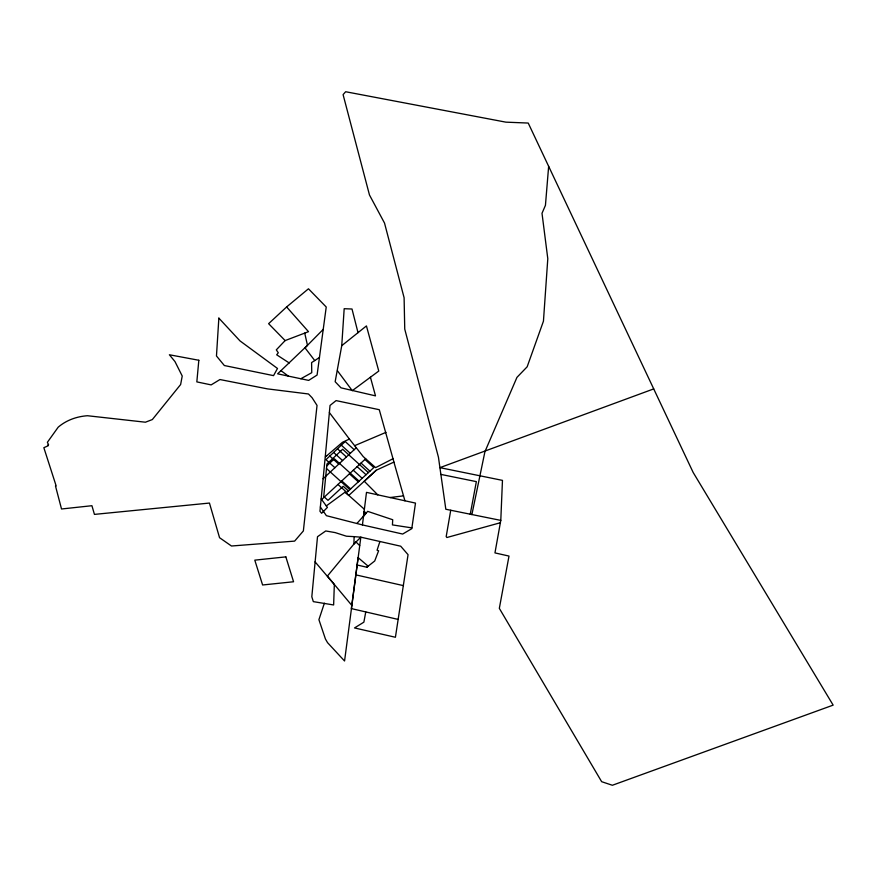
<?xml version="1.0" encoding="UTF-8"?>
<svg xmlns="http://www.w3.org/2000/svg" width="877" height="877" viewBox="0 0 877 877"><rect width="100%" height="100%" fill="white"/><g stroke="black" fill="none" stroke-linecap="round" stroke-linejoin="round"><path stroke-width="1.32" d="M315.062 561.85L334.334 584.477L333.633 604.966L313.319 601.633L311.817 596.744L317.507 536.713L325.74 530.958L335.135 532.591L346.437 536.209L354.122 536.647L353.913 544.069L360.842 537.173L400.712 546.207L408.057 554.67L395.417 637.261L354.516 627.943L363.878 622.155L365.753 611.927M500.789 520.39L502.466 480.377L439.914 467.649L438.456 457.268L404.746 329.105L404.1 297.742L384.521 223.076L369.469 194.968L343.093 94.628L345.648 91.734L505.897 122.155L528.228 123.054L693.159 472.451L833.15 705.13L612.376 785.266L601.655 781.692L499.331 608.353L509 556.073L494.957 552.905L500.789 520.39L445.823 509.252L439.914 467.649L653.716 388.906M370.423 377.231L375.499 395.867L340.989 387.831L335.157 381.714L341.745 345.681L344.179 308.704L352.006 309.011L358.013 332.657M548.651 166.312L545.439 205.339L542.008 213.297L547.796 258.704L543.444 321.168L527.154 366.805L516.948 377.373L484.926 451.688L471.892 514.536L470.258 514.185L476.354 481.626L440.89 474.402M321.146 498.881L327.417 507.41L321.618 513.297L319.952 511.258L325.224 457.103L342.436 442.315L349.408 439.059L363.242 456.599L375.619 467.616L393.006 458.726L379.27 409.702L336.077 400.603L330.037 405.448L325.268 456.588L326.628 455.897M362.431 524.928L366.487 492.37L415.49 503.091L411.784 528.678L402.664 534.049L362.431 524.928L326.387 515.676L320.368 506.972M354.122 536.647L360.842 537.173L344.562 661.006L327.549 642.655L325.433 639.004L318.91 619.688L324.369 603.212M398.224 619.436L351.359 608.594L358.09 557.597L368.143 566.18L366.805 567.233L357.125 564.996M286.615 306.95L308.507 331.67L285.135 340.572L268.614 323.679L286.615 306.95L308.463 288.785L326.233 307.016L317.09 375.049L308.66 380.399L277.603 373.832L307.476 345.341L304.725 333.107M450.734 510.239L446.185 536.592L446.908 537.513L500.372 522.736M379.916 541.493L377.066 550.219L378.612 550.778L374.72 560.984L366.805 567.233M356.972 523.416L366.235 513.034L364.108 511.488L363.517 516.169L367.682 511.357L392.71 519.732L392.436 524.906L411.894 527.888M285.135 340.572L276.31 349.857L278.283 352.784L276.683 354.801L289.235 362.968M323.273 329.346L304.999 347.84L314.755 360.546L319.458 357.476M326.737 465.972L334.389 458.792L359.088 481.133M323.109 478.743L356.259 447.752M321.629 499.561L365.676 458.759M393.006 458.726L393.905 462.08L376.211 470.258L364.262 481.243L377.79 494.858M376.211 470.258L348.794 495.428L345.099 492.129L326.277 505.93M341.745 345.681L366.433 325.926L378.765 371.059L352.269 390.671L337.459 370.774M314.755 360.546L311.598 362.596L311.752 372.681L300.855 378.743M354.626 445.68L386.001 432.35M390.013 497.544L403.53 495.845M355.832 574.873L403.464 585.639M281.122 370.752L288.314 376.08M345.099 492.129L364.383 509.285M341.767 480.903L350.636 488.906M326.485 468.537L349.868 489.607M348.421 490.945L343.225 486.264L327.998 500.328L323.734 496.514L326.935 464.01L342.644 449.254L368.373 472.593M337.952 484.444L346.81 492.425L373.832 467.573L364.909 459.46M329.785 456.051L338.73 464.13M349.43 473.81L358.309 481.835M334.904 467.715L325.97 459.647L345.198 441.537L354.176 449.704M341.328 445.187L350.296 453.332M361.028 463.067L369.93 471.157M337.47 448.816L346.426 456.939M357.147 466.663L366.049 474.731M333.622 452.444L342.578 460.546M353.278 470.236L362.179 478.294M359.702 545.647L355.832 541.756L327.373 576.112L351.787 605.36M349.408 439.059L329.379 412.563M393.905 462.08L404.933 500.822M218.855 318.132L216.466 355.974L224.348 365.534L273.547 375.63L277.494 368.461L240.002 340.901L218.855 318.132M198.827 360.261L196.832 381.89L211.149 384.893L219.952 379.544L267.353 388.862L308.463 393.981L312.091 397.73L317.035 405.415L303.365 530.936L294.628 541.109L231.473 546.009L219.557 537.7L209.45 503.058L94.442 514.393L91.921 505.711L61.522 508.989L55.481 485.968L56.15 485.902L43.85 447.698L48.257 445.724L47.829 445.012L48.575 444.738L47.369 442.315L58.2 427.176A65.227 52.357 35.4 0 1 87.448 415.731L145.429 422.21L152.346 419.557L180.629 384.532L182.23 376.025L174.983 361.587L169.393 354.768L198.827 360.261M285.847 556.873L254.79 560.151L262.607 584.981L293.565 581.758L285.847 556.873"/></g></svg>
